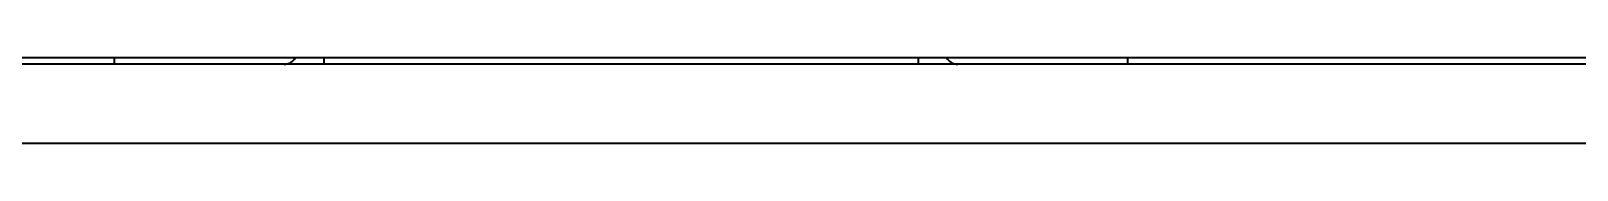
# Model space of a CAD drawing. Extents: x 6336 to 10269, y -393 to 3036.
# Drawn here: x 8676.5 to 8735, y 1397.8 to 1401 of the extents above; entities that cross this region are included whole.
import ezdxf

# ---------------------------------------------------------------- set-up
doc = ezdxf.new("R2010")
doc.units = 0
doc.header["$LTSCALE"] = 5
doc.layers.add('1', color=7, linetype='CONTINUOUS', true_color=0xffffff)

msp = doc.modelspace()

# ---------------------------------------------------------------- linework, layer by layer
at = {"layer": '1', "color": 7, "linetype": 'Continuous', "lineweight": 35}
for p, q in [((9175.073, 1400.776), (8431.073, 1400.776)), ((8569.573, 1401.026), (9036.573, 1401.026)), ((8679.655, 1401.026), (8679.655, 1400.776)), ((8687.581, 1401.026), (8687.581, 1400.776)), ((8710.064, 1401.026), (8710.064, 1400.776)), ((8717.991, 1401.026), (8717.991, 1400.776)), ((9175.073, 1397.776), (8431.073, 1397.776))]:
    msp.add_line(p, q, dxfattribs=at)
for centre, start, end in [((8686.082, 1401.276), 270, 330.00014), ((8711.564, 1401.276, 0.001), 209.98496, 270)]:
    msp.add_arc(centre, 0.5, start, end, dxfattribs=at)
msp.add_open_spline([(8686.227, 1400.797), (8686.229, 1400.796), (8686.289, 1400.793), (8686.576, 1400.789), (8687.037, 1400.786), (8687.388, 1400.785), (8687.581, 1400.784)], degree=3, knots=[0, 0, 0, 0, 0.230106, 0.484363, 0.741069, 1, 1, 1, 1], dxfattribs=at)

doc.saveas('drawing.dxf')
